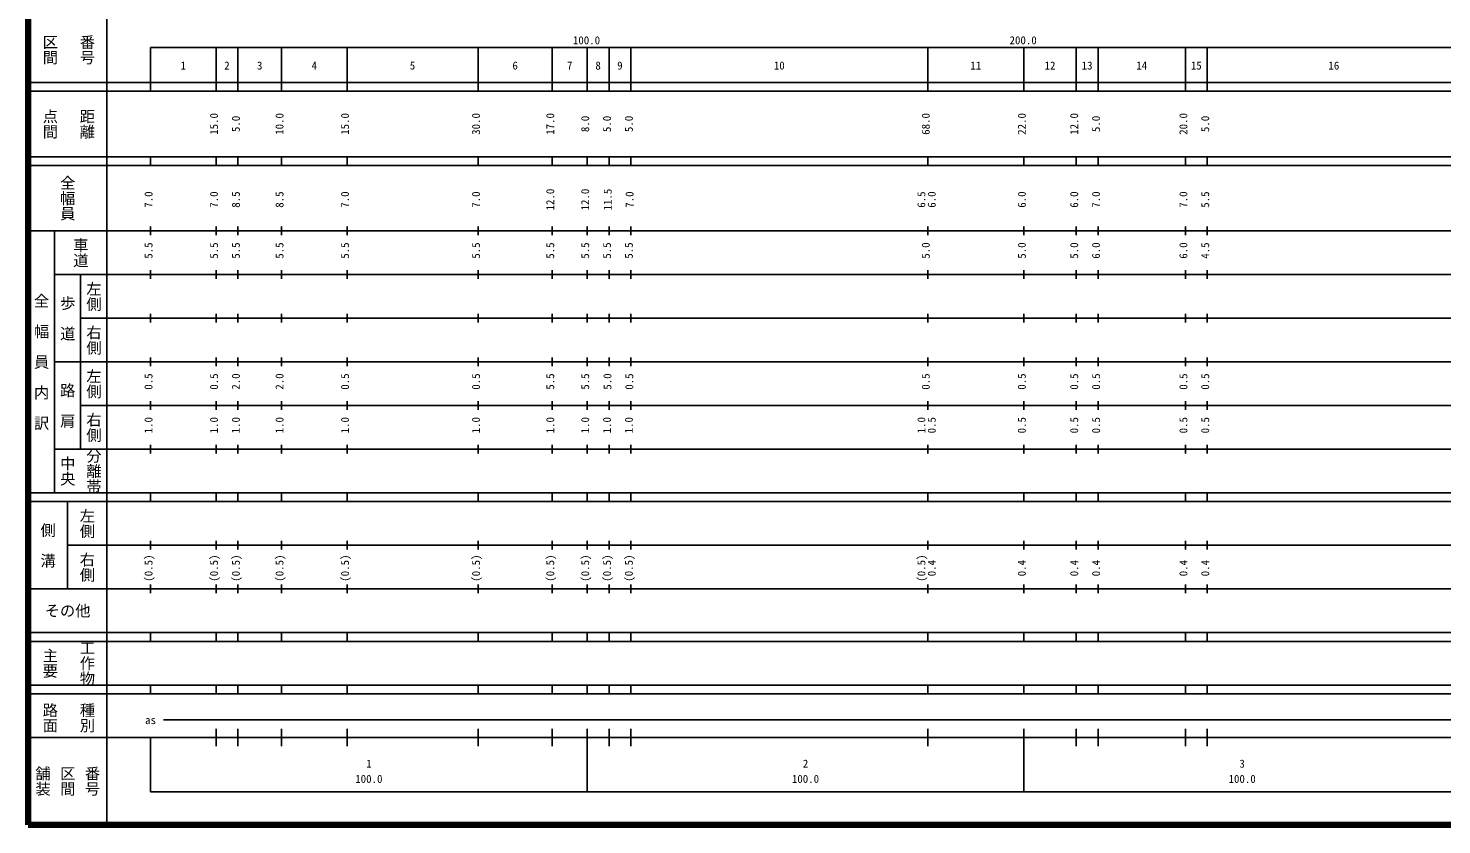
# Model space of a CAD drawing. Units: millimetres on the paper, enlarged 1000 times. Extents: x 40000 to 680000, y 20000 to 380000.
# Drawn here: x 40000 to 363711, y 20000 to 202409 of the extents above; entities that cross this region are included whole.
import ezdxf
from ezdxf.enums import TextEntityAlignment as Align

# ---------------------------------------------------------------- set-up
doc = ezdxf.new("R2010")
doc.units = ezdxf.units.MM
doc.header["$LTSCALE"] = 1000
doc.layers.add('M-TTL', color=2, linetype='Continuous', lineweight=140)
doc.layers.add('M-TTL-BAND', color=7, linetype='Continuous', lineweight=25)
doc.styles.add('@ＭＳ ゴシック', font='')
doc.styles.add('ＭＳ ゴシック', font='')
doc.styles.get('@ＭＳ ゴシック').set_extended_font_data('@MS Gothic')
doc.styles.get('ＭＳ ゴシック').set_extended_font_data('MS Gothic')

msp = doc.modelspace()

# ---------------------------------------------------------------- linework, layer by layer
at = {"layer": 'M-TTL'}
for p, q in [((40000, 380000), (40000, 20000)), ((40000, 20000), (680000, 20000))]:
    msp.add_line(p, q, dxfattribs=at)
at = {"layer": 'M-TTL-BAND'}
for p, q in [((58000, 370000), (58000, 20000)), ((68000, 198000), (579000, 198000)), ((68000, 198000), (68000, 188000)), ((83000, 188000), (83000, 198000)), ((88000, 188000), (88000, 198000)), ((98000, 188000), (98000, 198000)), ((113000, 188000), (113000, 198000)), ((143000, 188000), (143000, 198000)), ((160000, 188000), (160000, 198000)), ((168000, 188000), (168000, 198000)), ((173000, 188000), (173000, 198000)), ((178000, 188000), (178000, 198000)), ((246000, 188000), (246000, 198000)), ((268000, 188000), (268000, 198000)), ((280000, 188000), (280000, 198000)), ((285000, 188000), (285000, 198000)), ((305000, 188000), (305000, 198000)), ((310000, 188000), (310000, 198000)), ((40000, 190000), (579000, 190000)), ((40000, 188000), (579000, 188000)), ((40000, 173000), (579000, 173000)), ((68000, 171000), (68000, 173000)), ((83000, 171000), (83000, 173000)), ((88000, 171000), (88000, 173000)), ((98000, 171000), (98000, 173000)), ((113000, 171000), (113000, 173000)), ((143000, 171000), (143000, 173000)), ((160000, 171000), (160000, 173000)), ((168000, 171000), (168000, 173000)), ((173000, 171000), (173000, 173000)), ((178000, 171000), (178000, 173000)), ((246000, 171000), (246000, 173000)), ((268000, 171000), (268000, 173000)), ((280000, 171000), (280000, 173000)), ((285000, 171000), (285000, 173000)), ((305000, 171000), (305000, 173000)), ((310000, 171000), (310000, 173000)), ((40000, 171000), (579000, 171000)), ((40000, 156000), (579000, 156000)), ((46000, 96000), (46000, 156000)), ((68000, 155000), (68000, 157000)), ((83000, 155000), (83000, 157000)), ((88000, 155000), (88000, 157000)), ((98000, 155000), (98000, 157000)), ((113000, 155000), (113000, 157000)), ((143000, 155000), (143000, 157000)), ((160000, 155000), (160000, 157000)), ((168000, 155000), (168000, 157000)), ((173000, 155000), (173000, 157000)), ((178000, 155000), (178000, 157000)), ((246000, 155000), (246000, 157000)), ((268000, 155000), (268000, 157000)), ((280000, 155000), (280000, 157000)), ((285000, 155000), (285000, 157000)), ((305000, 155000), (305000, 157000)), ((310000, 155000), (310000, 157000)), ((46000, 146000), (579000, 146000)), ((52000, 146000), (52000, 106000)), ((68000, 145000), (68000, 147000)), ((83000, 145000), (83000, 147000)), ((88000, 145000), (88000, 147000)), ((98000, 145000), (98000, 147000)), ((113000, 145000), (113000, 147000)), ((143000, 145000), (143000, 147000)), ((160000, 145000), (160000, 147000)), ((168000, 145000), (168000, 147000)), ((173000, 145000), (173000, 147000)), ((178000, 145000), (178000, 147000)), ((246000, 145000), (246000, 147000)), ((268000, 145000), (268000, 147000)), ((280000, 145000), (280000, 147000)), ((285000, 145000), (285000, 147000)), ((305000, 145000), (305000, 147000)), ((310000, 145000), (310000, 147000)), ((52000, 136000), (579000, 136000)), ((68000, 135000), (68000, 137000)), ((83000, 135000), (83000, 137000)), ((88000, 135000), (88000, 137000)), ((98000, 135000), (98000, 137000)), ((113000, 135000), (113000, 137000)), ((143000, 135000), (143000, 137000)), ((160000, 135000), (160000, 137000)), ((168000, 135000), (168000, 137000)), ((173000, 135000), (173000, 137000)), ((178000, 135000), (178000, 137000)), ((246000, 135000), (246000, 137000)), ((268000, 135000), (268000, 137000)), ((280000, 135000), (280000, 137000)), ((285000, 135000), (285000, 137000)), ((305000, 135000), (305000, 137000)), ((310000, 135000), (310000, 137000)), ((68000, 125000), (68000, 127000)), ((83000, 125000), (83000, 127000)), ((88000, 125000), (88000, 127000)), ((98000, 125000), (98000, 127000)), ((113000, 125000), (113000, 127000)), ((143000, 125000), (143000, 127000)), ((160000, 125000), (160000, 127000)), ((168000, 125000), (168000, 127000)), ((173000, 125000), (173000, 127000)), ((178000, 125000), (178000, 127000)), ((246000, 125000), (246000, 127000)), ((268000, 125000), (268000, 127000)), ((280000, 125000), (280000, 127000)), ((285000, 125000), (285000, 127000)), ((305000, 125000), (305000, 127000)), ((310000, 125000), (310000, 127000)), ((46000, 126000), (579000, 126000)), ((68000, 115000), (68000, 117000)), ((83000, 115000), (83000, 117000)), ((88000, 115000), (88000, 117000)), ((98000, 115000), (98000, 117000)), ((113000, 115000), (113000, 117000)), ((143000, 115000), (143000, 117000)), ((160000, 115000), (160000, 117000)), ((168000, 115000), (168000, 117000)), ((173000, 115000), (173000, 117000)), ((178000, 115000), (178000, 117000)), ((246000, 115000), (246000, 117000)), ((268000, 115000), (268000, 117000)), ((280000, 115000), (280000, 117000)), ((285000, 115000), (285000, 117000)), ((305000, 115000), (305000, 117000)), ((310000, 115000), (310000, 117000)), ((52000, 116000), (579000, 116000)), ((68000, 105000), (68000, 107000)), ((83000, 105000), (83000, 107000)), ((88000, 105000), (88000, 107000)), ((98000, 105000), (98000, 107000)), ((113000, 105000), (113000, 107000)), ((143000, 105000), (143000, 107000)), ((160000, 105000), (160000, 107000)), ((168000, 105000), (168000, 107000)), ((173000, 105000), (173000, 107000)), ((178000, 105000), (178000, 107000)), ((246000, 105000), (246000, 107000)), ((268000, 105000), (268000, 107000)), ((280000, 105000), (280000, 107000)), ((285000, 105000), (285000, 107000)), ((305000, 105000), (305000, 107000)), ((310000, 105000), (310000, 107000)), ((46000, 106000), (579000, 106000)), ((40000, 96000), (579000, 96000)), ((40000, 94000), (579000, 94000)), ((49000, 94000), (49000, 74000)), ((68000, 94000), (68000, 96000)), ((83000, 94000), (83000, 96000)), ((88000, 94000), (88000, 96000)), ((98000, 94000), (98000, 96000)), ((113000, 94000), (113000, 96000)), ((143000, 94000), (143000, 96000)), ((160000, 94000), (160000, 96000)), ((168000, 94000), (168000, 96000)), ((173000, 94000), (173000, 96000)), ((178000, 94000), (178000, 96000)), ((246000, 94000), (246000, 96000)), ((268000, 94000), (268000, 96000)), ((280000, 94000), (280000, 96000)), ((285000, 94000), (285000, 96000)), ((305000, 94000), (305000, 96000)), ((310000, 94000), (310000, 96000)), ((68000, 83000), (68000, 85000)), ((83000, 83000), (83000, 85000)), ((88000, 83000), (88000, 85000)), ((98000, 83000), (98000, 85000)), ((113000, 83000), (113000, 85000)), ((143000, 83000), (143000, 85000)), ((160000, 83000), (160000, 85000)), ((168000, 83000), (168000, 85000)), ((173000, 83000), (173000, 85000)), ((178000, 83000), (178000, 85000)), ((246000, 83000), (246000, 85000)), ((268000, 83000), (268000, 85000)), ((280000, 83000), (280000, 85000)), ((285000, 83000), (285000, 85000)), ((305000, 83000), (305000, 85000)), ((310000, 83000), (310000, 85000)), ((49000, 84000), (579000, 84000)), ((68000, 73000), (68000, 75000)), ((83000, 73000), (83000, 75000)), ((88000, 73000), (88000, 75000)), ((98000, 73000), (98000, 75000)), ((113000, 73000), (113000, 75000)), ((143000, 73000), (143000, 75000)), ((160000, 73000), (160000, 75000)), ((168000, 73000), (168000, 75000)), ((173000, 73000), (173000, 75000)), ((178000, 73000), (178000, 75000)), ((246000, 73000), (246000, 75000)), ((268000, 73000), (268000, 75000)), ((280000, 73000), (280000, 75000)), ((285000, 73000), (285000, 75000)), ((305000, 73000), (305000, 75000)), ((310000, 73000), (310000, 75000)), ((40000, 74000), (579000, 74000)), ((40000, 64000), (579000, 64000)), ((40000, 62000), (579000, 62000)), ((68000, 62000), (68000, 64000)), ((83000, 62000), (83000, 64000)), ((88000, 62000), (88000, 64000)), ((98000, 62000), (98000, 64000)), ((113000, 62000), (113000, 64000)), ((143000, 62000), (143000, 64000)), ((160000, 62000), (160000, 64000)), ((168000, 62000), (168000, 64000)), ((173000, 62000), (173000, 64000)), ((178000, 62000), (178000, 64000)), ((246000, 62000), (246000, 64000)), ((268000, 62000), (268000, 64000)), ((280000, 62000), (280000, 64000)), ((285000, 62000), (285000, 64000)), ((305000, 62000), (305000, 64000)), ((310000, 62000), (310000, 64000)), ((40000, 52000), (579000, 52000)), ((68000, 50000), (68000, 52000)), ((83000, 50000), (83000, 52000)), ((88000, 50000), (88000, 52000)), ((98000, 50000), (98000, 52000)), ((113000, 50000), (113000, 52000)), ((143000, 50000), (143000, 52000)), ((160000, 50000), (160000, 52000)), ((168000, 50000), (168000, 52000)), ((173000, 50000), (173000, 52000)), ((178000, 50000), (178000, 52000)), ((246000, 50000), (246000, 52000)), ((268000, 50000), (268000, 52000)), ((280000, 50000), (280000, 52000)), ((285000, 50000), (285000, 52000)), ((305000, 50000), (305000, 52000)), ((310000, 50000), (310000, 52000)), ((40000, 50000), (579000, 50000)), ((71000, 44000), (535000, 44000)), ((40000, 40000), (579000, 40000)), ((68000, 40000), (68000, 27500)), ((83000, 38000), (83000, 42000)), ((88000, 38000), (88000, 42000)), ((98000, 38000), (98000, 42000)), ((113000, 38000), (113000, 42000)), ((143000, 38000), (143000, 42000)), ((160000, 38000), (160000, 42000)), ((168000, 27500), (168000, 42000)), ((173000, 38000), (173000, 42000)), ((178000, 38000), (178000, 42000)), ((246000, 38000), (246000, 42000)), ((268000, 27500), (268000, 42000)), ((280000, 38000), (280000, 42000)), ((285000, 38000), (285000, 42000)), ((305000, 38000), (305000, 42000)), ((310000, 38000), (310000, 42000)), ((68000, 27500), (579000, 27500))]:
    msp.add_line(p, q, dxfattribs=at)

# ---------------------------------------------------------------- texts
at = {"layer": 'M-TTL-BAND', "style": '@ＭＳ ゴシック'}
for s, p in [('番号', (53500, 197500)), ('区間', (45000, 197500)), ('点間', (45000, 180500)), ('距離', (53500, 180500)), ('全幅員', (49000, 163500)), ('車道', (52000, 151000)), ('左側', (55000, 141000)), ('全\u3000幅\u3000員\u3000内\u3000訳', (43000, 126000)), ('歩\u3000道', (49000, 136000)), ('右側', (55000, 131000)), ('左側', (55000, 121000)), ('路\u3000肩', (49000, 116000)), ('右側', (55000, 111000)), ('中央', (49000, 101000)), ('分離帯', (55000, 101000)), ('左側', (53500, 89000)), ('側\u3000溝', (44500, 84000)), ('右側', (53500, 79000)), ('工作物', (53500, 57000)), ('主要', (45000, 57000)), ('路面', (45000, 44500)), ('種別', (53500, 44500)), ('舗装', (43333, 30000)), ('区間', (49000, 30000)), ('番号', (54667, 30000))]:
    msp.add_text(s, height=2566, rotation=270, dxfattribs=at).set_placement(p, align=Align.MIDDLE_CENTER)
at = {"layer": 'M-TTL-BAND', "style": 'ＭＳ ゴシック'}
for s, p in [('100.0', (167844, 198195)), ('200.0', (267844, 198195)), ('1', (75500, 192405)), ('2', (85500, 192405)), ('3', (93000, 192405)), ('4', (105500, 192405)), ('5', (128000, 192405)), ('6', (151500, 192405)), ('7', (164000, 192405)), ('8', (170500, 192405)), ('9', (175500, 192405)), ('10', (212000, 192405)), ('11', (257000, 192405)), ('12', (274000, 192405)), ('13', (282500, 192405)), ('14', (295000, 192405)), ('15', (307500, 192405)), ('16', (339000, 192405)), ('as', (68000, 42500)), ('1', (118000, 32523)), ('2', (218000, 32523)), ('3', (318000, 32523)), ('100.0', (118000, 29033)), ('100.0', (218000, 29033)), ('100.0', (318000, 29033))]:
    msp.add_text(s, height=1833, dxfattribs=at).set_placement(p, align=Align.BOTTOM_CENTER)
for s, p in [('15.0', (84000, 180500)), ('5.0', (89000, 180500)), ('10.0', (99000, 180500)), ('15.0', (114000, 180500)), ('30.0', (144000, 180500)), ('17.0', (161000, 180500)), ('8.0', (169000, 180500)), ('5.0', (174000, 180500)), ('5.0', (179000, 180500)), ('68.0', (247000, 180500)), ('22.0', (269000, 180500)), ('12.0', (281000, 180500)), ('5.0', (286000, 180500)), ('20.0', (306000, 180500)), ('5.0', (311000, 180500)), ('12.0', (161000, 163174)), ('12.0', (169000, 163174)), ('11.5', (174162, 163174)), ('7.0', (69000, 163174)), ('7.0', (84000, 163174)), ('8.5', (89000, 163174)), ('8.5', (99000, 163174)), ('7.0', (114000, 163174)), ('7.0', (144000, 163174)), ('7.0', (179162, 163174)), ('6.5', (246000, 163174)), ('6.0', (248370, 163174)), ('6.0', (269000, 163174)), ('6.0', (281000, 163174)), ('7.0', (286000, 163174)), ('7.0', (306000, 163174)), ('5.5', (311000, 163174)), ('5.5', (69000, 151500)), ('5.5', (84000, 151500)), ('5.5', (89000, 151500)), ('5.5', (99000, 151500)), ('5.5', (114000, 151500)), ('5.5', (144000, 151500)), ('5.5', (161000, 151500)), ('5.5', (169000, 151500)), ('5.5', (174000, 151500)), ('5.5', (179000, 151500)), ('5.0', (247000, 151500)), ('5.0', (269000, 151500)), ('5.0', (281000, 151500)), ('6.0', (286000, 151500)), ('6.0', (306000, 151500)), ('4.5', (311000, 151500)), ('0.5', (69000, 121500)), ('0.5', (84000, 121500)), ('2.0', (89000, 121500)), ('2.0', (99000, 121500)), ('0.5', (114000, 121500)), ('0.5', (144000, 121500)), ('5.5', (161000, 121500)), ('5.5', (169000, 121500)), ('5.0', (174103, 121500)), ('0.5', (179103, 121500)), ('0.5', (247000, 121500)), ('0.5', (269000, 121500)), ('0.5', (281000, 121500)), ('0.5', (286000, 121500)), ('0.5', (306000, 121500)), ('0.5', (311000, 121500)), ('1.0', (69000, 111500)), ('1.0', (84000, 111500)), ('1.0', (89000, 111500)), ('1.0', (99000, 111500)), ('1.0', (114000, 111500)), ('1.0', (144000, 111500)), ('1.0', (161000, 111500)), ('1.0', (169000, 111500)), ('1.0', (174000, 111500)), ('1.0', (179000, 111500)), ('1.0', (246000, 111500)), ('0.5', (248370, 111500)), ('0.5', (269000, 111500)), ('0.5', (281000, 111500)), ('0.5', (286000, 111500)), ('0.5', (306000, 111500)), ('0.5', (311000, 111500)), ('(0.5)', (69000, 78764)), ('(0.5)', (84000, 78764)), ('(0.5)', (89000, 78764)), ('(0.5)', (99000, 78764)), ('(0.5)', (114000, 78764)), ('(0.5)', (144000, 78764)), ('(0.5)', (161000, 78764)), ('(0.5)', (169000, 78764)), ('(0.5)', (174000, 78764)), ('(0.5)', (179000, 78764)), ('(0.5)', (246000, 78764)), ('0.4', (248370, 78764)), ('0.4', (269000, 78764)), ('0.4', (281000, 78764)), ('0.4', (286000, 78764)), ('0.4', (306000, 78764)), ('0.4', (311000, 78764))]:
    msp.add_text(s, height=1833, rotation=90, dxfattribs=at).set_placement(p, align=Align.BOTTOM_CENTER)
msp.add_text('その他', height=2566, dxfattribs=at).set_placement((49000, 69000), align=Align.MIDDLE_CENTER)

doc.saveas('drawing.dxf')
